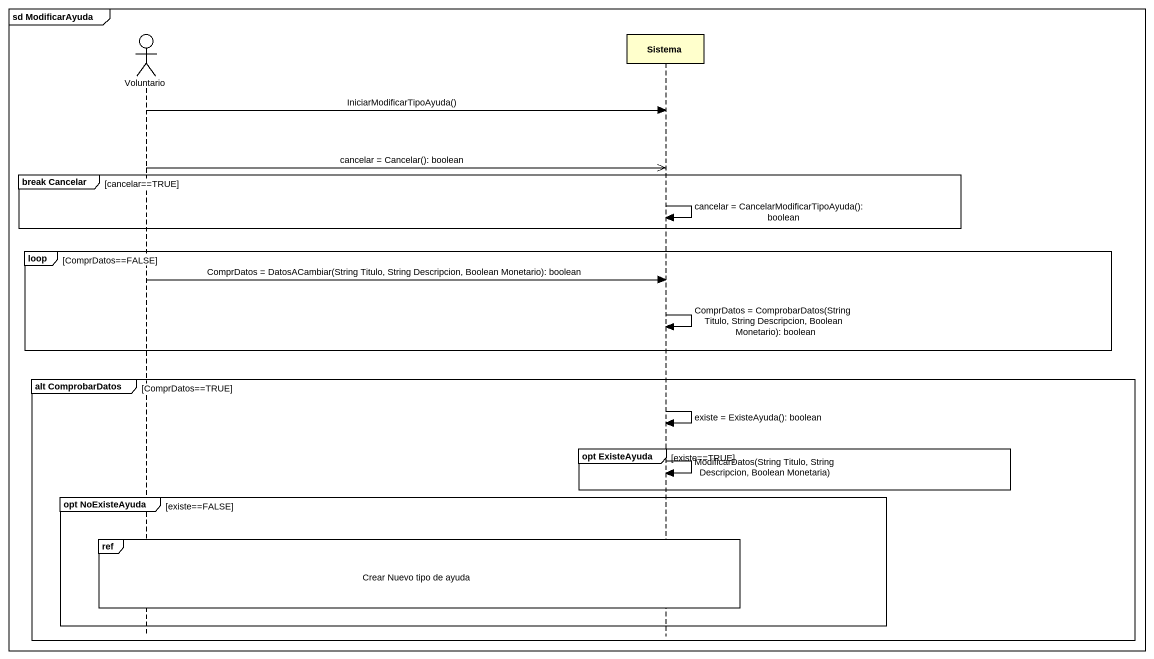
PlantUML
@startuml
mainframe sd ModificarAyuda
hide footbox
actor Voluntario
participant Sistema

Voluntario -> Sistema : IniciarModificarTipoAyuda()
Voluntario ->> Sistema : cancelar = Cancelar(): boolean
group break Cancelar [cancelar==TRUE]
  Sistema -> Sistema : cancelar = CancelarModificarTipoAyuda(): boolean
end
loop ComprDatos==FALSE
  Voluntario -> Sistema : ComprDatos = DatosACambiar(String Titulo, String Descripcion, Boolean Monetario): boolean
  Sistema -> Sistema : ComprDatos = ComprobarDatos(String Titulo, String Descripcion, Boolean Monetario): boolean
end
group alt ComprobarDatos [ComprDatos==TRUE]
  Sistema -> Sistema : existe = ExisteAyuda(): boolean
  group opt ExisteAyuda [existe==TRUE]
    Sistema -> Sistema : ModificarDatos(String Titulo, String Descripcion, Boolean Monetaria)
  end
  group opt NoExisteAyuda [existe==FALSE]
    ref over Voluntario, Sistema : Crear Nuevo tipo de ayuda
  end
end
@enduml
